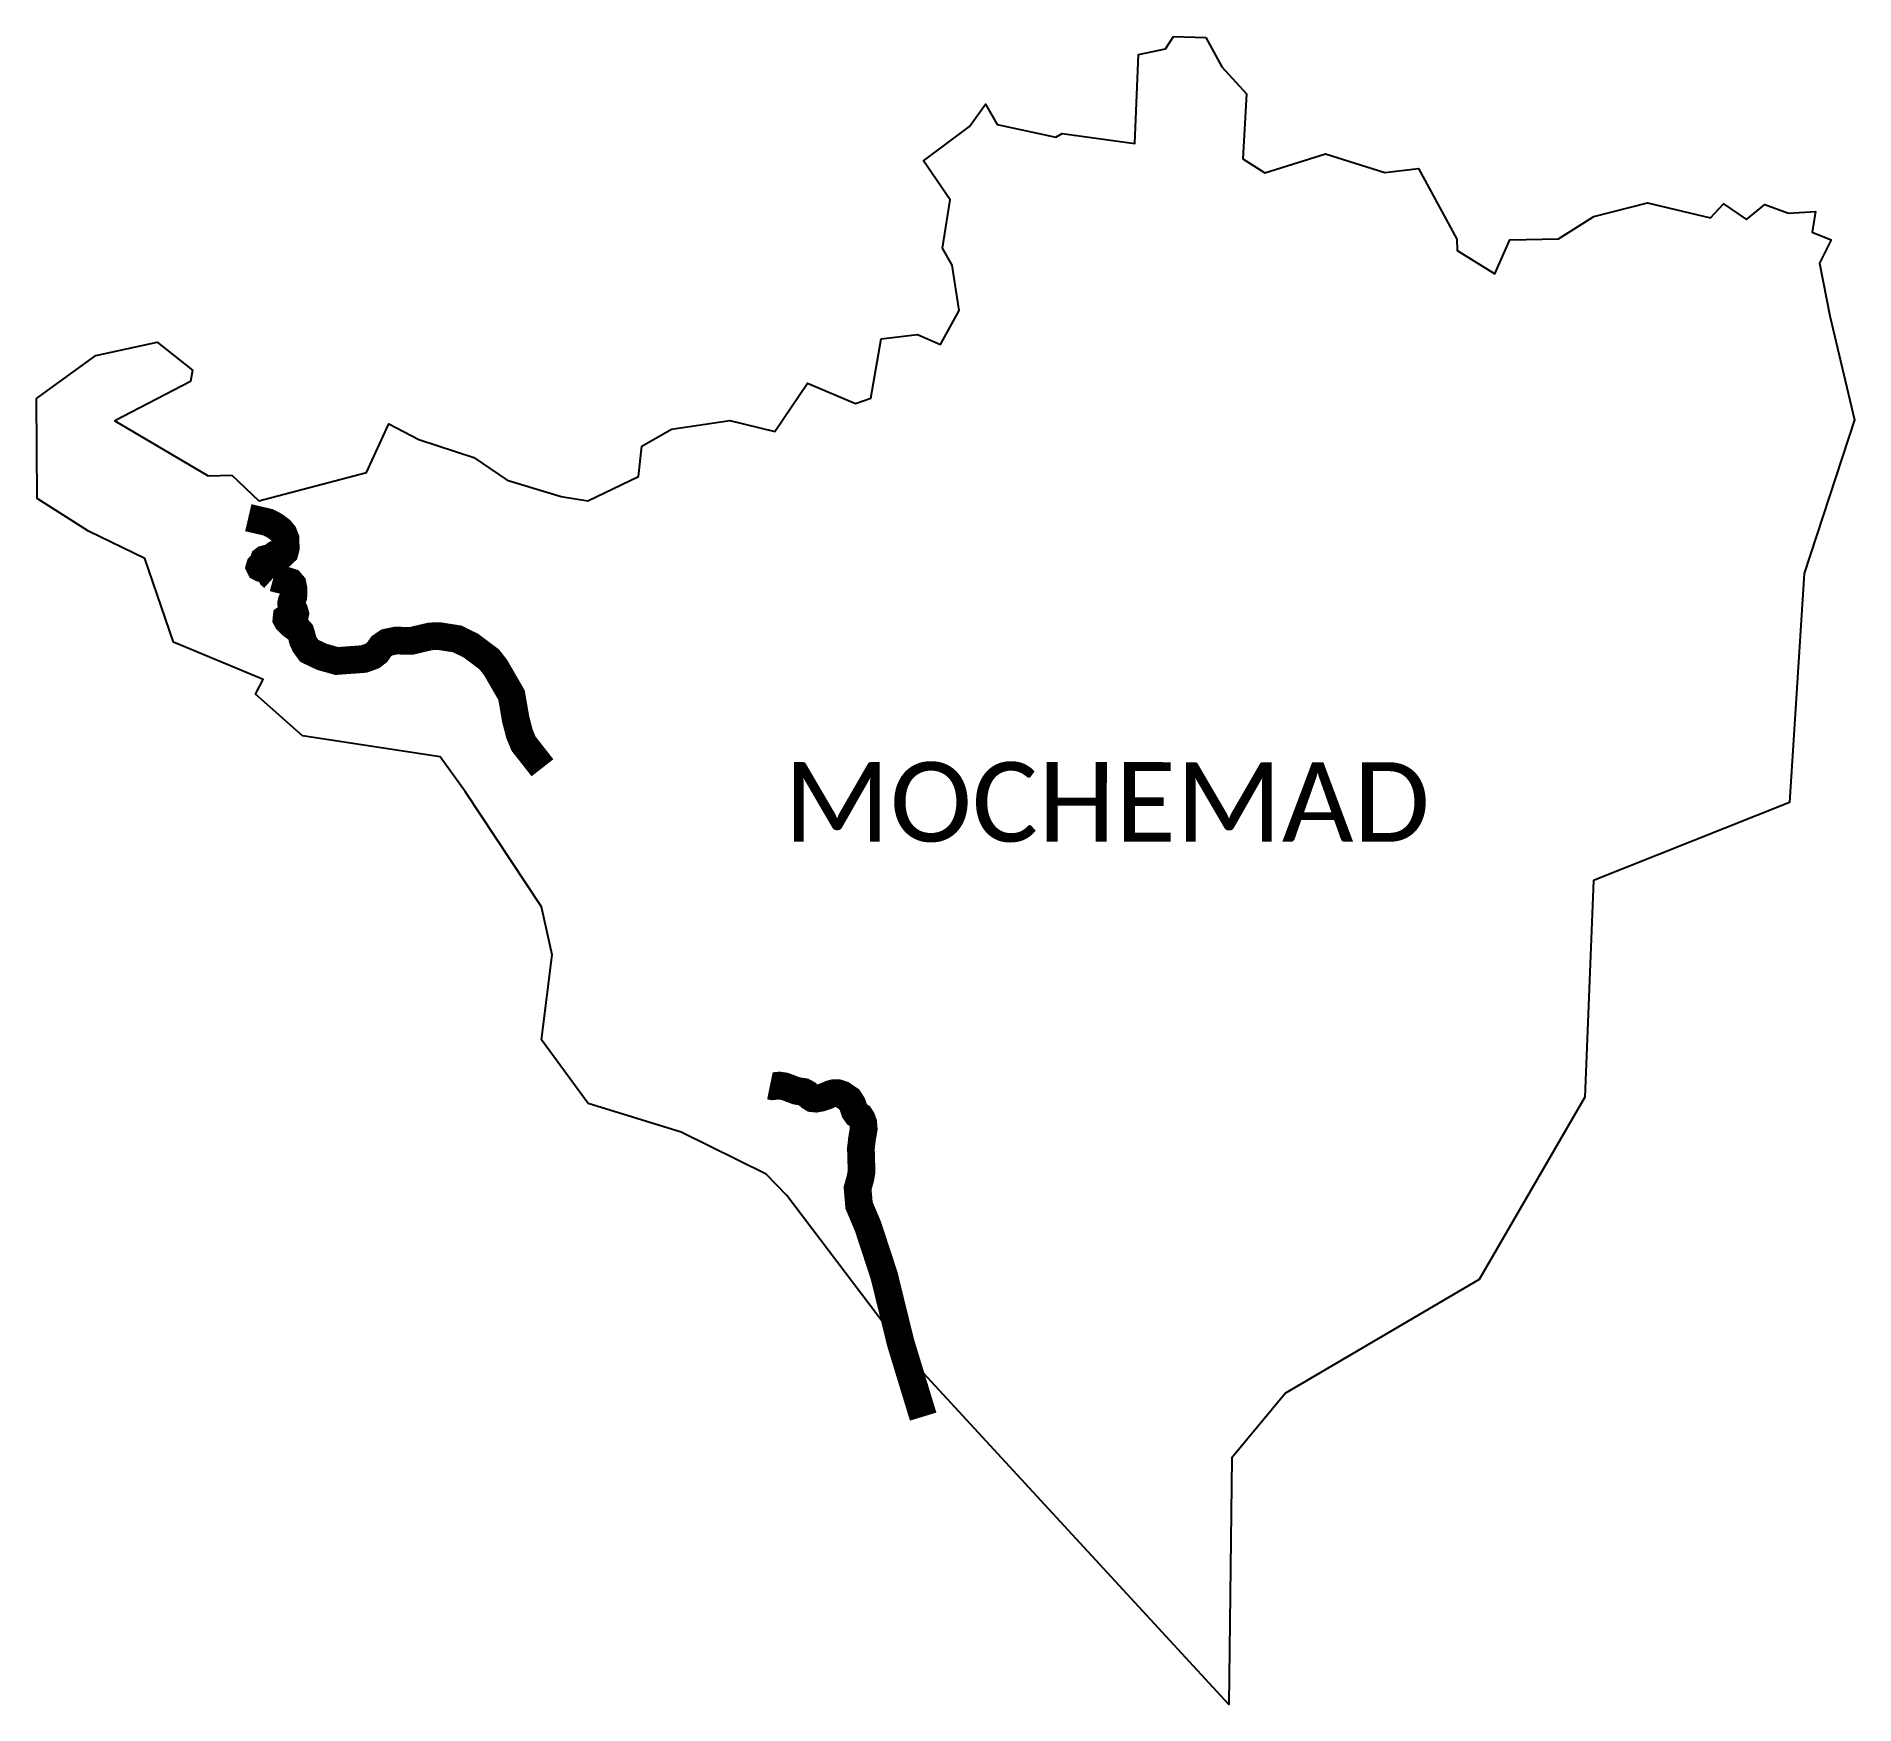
# Model space of a CAD drawing. Header units: metres. Extents: x 330680 to 359033, y 1746637 to 1931097.
# Drawn here: x 353962 to 357247, y 1746637 to 1749651 of the extents above; entities outside this region: 1.
import ezdxf

# ---------------------------------------------------------------- set-up
doc = ezdxf.new("R2010")
doc.units = ezdxf.units.M
for name, color, linetype in [('DITRICT NAME', 118, 'Continuous'), ('NATURALLY PROTECTED', 3, 'Continuous'), ('VILLAGE NAME', 250, 'Continuous')]:
    doc.layers.add(name, color=color, linetype=linetype)

msp = doc.modelspace()

# ---------------------------------------------------------------- linework, layer by layer
at = {"color": 3}
for points in [[(356074.7, 1749648.5), (356103.5, 1749595.7), (356148.2, 1749546.8), (356141.6, 1749429.3), (356181.1, 1749404.6), (356291.1, 1749438.5), (356397.8, 1749405), (356459.1, 1749412), (356528.3, 1749284.6), (356529, 1749264.3), (356597, 1749221.6), (356624.2, 1749283.2), (356712, 1749285.2), (356775.7, 1749325.4), (356872.7, 1749350.3), (356986.6, 1749323.2), (357010, 1749348.6), (357051.7, 1749320.2), (357084.8, 1749347), (357127.4, 1749331.4), (357176.1, 1749334.5), (357170.3, 1749297.4), (357204.7, 1749283.4), (357183.5, 1749241.2), (357201.8, 1749145.8), (357246.9, 1748957.9), (357155.6, 1748680.8), (357129.4, 1748266.7), (356775.2, 1748125.8), (356759.3, 1747734.8), (356568.8, 1747405.2), (356218.7, 1747200.2), (356121.9, 1747083.2), (356116.4, 1746637.3), (355543.5, 1747259.1), (355317.7, 1747556.8), (355280.4, 1747595.7), (355126.5, 1747671.3), (354958.8, 1747723.4), (354874.7, 1747838.2), (354893.9, 1747991.6), (354874.5, 1748078.7), (354736.6, 1748286.9), (354691.5, 1748349.1), (354442.5, 1748387.3), (354357.8, 1748462.8), (354371.3, 1748488.9), (354209.5, 1748556.4), (354157.5, 1748707.9), (354056, 1748757), (353963.3, 1748816), (353961.8, 1748996.4), (354069.1, 1749074.2), (354180, 1749098.7), (354244.1, 1749048), (354240.4, 1749027.1), (354103.8, 1748956.5), (354272.3, 1748857), (354315, 1748858.2), (354363.8, 1748812.1), (354558.3, 1748863), (354598.8, 1748950.7), (354653, 1748922.6), (354752.1, 1748890.1), (354812.7, 1748849.4), (354909.7, 1748819.9), (354958.2, 1748811.9), (355049.7, 1748856), (355055.6, 1748910.4), (355109.3, 1748941), (355214.7, 1748956.9), (355296.2, 1748937), (355355.3, 1749024.1), (355441.9, 1748987.5), (355469.5, 1748997.2), (355488, 1749104.3), (355553.6, 1749112.3), (355595.1, 1749094.4), (355629, 1749155.7), (355616.5, 1749237.4), (355598.8, 1749268.4), (355612.9, 1749355.4), (355564.8, 1749425.9), (355647.7, 1749488.3), (355676.8, 1749528.1), (355697.4, 1749491.7), (355803.8, 1749468.6), (355814.9, 1749475.5), (355946.7, 1749457), (355953, 1749617.8), (356001.9, 1749628.2), (356016, 1749650.8)], [(356016, 1749650.8), (356074.7, 1749648.5)]]:
    msp.add_lwpolyline(points, dxfattribs=at)
at = {"layer": 'NATURALLY PROTECTED', "color": 116, "true_color": 0x136734, "const_width": 50, "flags": 128}
for points in [[(354344.7, 1748781.3), (354380.4, 1748773), (354392.8, 1748766.6), (354402.9, 1748759), (354408.3, 1748752.5), (354411.8, 1748743.9), (354412.1, 1748736), (354412.5, 1748727.2), (354410.5, 1748719.4), (354407.3, 1748716.4), (354402.5, 1748716.1), (354397.1, 1748716.1), (354394, 1748715.2), (354391, 1748713), (354388, 1748709.7), (354385.5, 1748707), (354382.5, 1748705.8), (354378.6, 1748705.7), (354375.3, 1748706.6), (354374.2, 1748706.3), (354373, 1748705.4), (354372.2, 1748703.1), (354371.8, 1748698.9), (354370.5, 1748696.7), (354367.8, 1748695.2), (354366.1, 1748694.3), (354365.6, 1748693.8), (354365.3, 1748692.8), (354366, 1748691.4), (354368.8, 1748690), (354376.2, 1748688.4), (354380, 1748686.6), (354382.8, 1748683.2), (354386.7, 1748676.1), (354390.2, 1748672.9)], [(354390.2, 1748672.9), (354397.8, 1748670.8), (354413.6, 1748667.3), (354421.1, 1748664.8), (354424.9, 1748660.3), (354426.6, 1748651.4), (354426.1, 1748638.9), (354422.9, 1748629.7), (354422.2, 1748626.4), (354423, 1748621.1), (354426.6, 1748615.3), (354428.1, 1748612.8), (354429.5, 1748607.6), (354428.7, 1748603.8), (354425.6, 1748601.3), (354422.5, 1748600.9), (354417.8, 1748601.3), (354415.6, 1748601.5), (354413.9, 1748600.3), (354413.7, 1748598.3), (354415.2, 1748595.6), (354422, 1748588.5), (354428.9, 1748583.5), (354435.9, 1748578.5), (354439.3, 1748574.7), (354440.4, 1748571.3), (354443.1, 1748560.1), (354447.1, 1748551.6), (354454.9, 1748540.9), (354477.5, 1748530.1), (354504.5, 1748522.5), (354527.8, 1748524.2), (354539.4, 1748525), (354553.8, 1748526.1), (354569.2, 1748531.8), (354577.1, 1748537.8), (354585.1, 1748549.1), (354595.3, 1748556.1), (354611.1, 1748559.3), (354623.4, 1748559.2), (354639.6, 1748558.9), (354658.5, 1748563.4), (354670.2, 1748566.1)], [(354670.2, 1748566.1), (354674, 1748567), (354690.6, 1748567.3), (354722, 1748562.4), (354746.8, 1748550.3), (354765.2, 1748536.5), (354779.9, 1748525.5), (354791.3, 1748511), (354810.2, 1748478.3), (354820.3, 1748460.8), (354823.5, 1748442.5), (354827.9, 1748416.7), (354834.8, 1748390.6), (354842, 1748373.2), (354850.9, 1748361.9), (354866.1, 1748342.5), (354876.2, 1748329.6)], [(355287.1, 1747755.2), (355291.5, 1747754.3), (355304.4, 1747755.6), (355313.5, 1747754.2), (355335.3, 1747746), (355342.9, 1747744.8), (355348.2, 1747744), (355353.8, 1747741), (355359.1, 1747735.8), (355364.2, 1747732.6), (355370.4, 1747732), (355379, 1747733.5), (355388.5, 1747736.6), (355397, 1747740.4), (355401.8, 1747741.7), (355409.2, 1747742), (355418, 1747739.1), (355430.3, 1747730.8), (355436.2, 1747721.4), (355440.3, 1747709.2), (355444.1, 1747703.9), (355449.9, 1747700.1), (355453, 1747695.3), (355455.8, 1747687.6), (355456.6, 1747677.1), (355453.5, 1747659.5), (355451.5, 1747641.9), (355452.7, 1747600.5), (355450.9, 1747589.4), (355445.5, 1747569.9), (355448.2, 1747539.1), (355464.3, 1747501.1), (355493.4, 1747412.5), (355523.3, 1747290.9), (355564, 1747157.6)]]:
    msp.add_lwpolyline(points, dxfattribs=at)

# ---------------------------------------------------------------- texts
at = {"layer": 'DITRICT NAME', "insert": (330214.1, 1930543.7), "char_height": 4163.821, "attachment_point": 1, "rotation": 1.1028}
msp.add_mtext_dynamic_manual_height_columns('{\\fCalibri|b0|i0|c0|p34;RATNAGIRI}', width=3511.449, gutter_width=20819.1, heights=[0], dxfattribs=at)
at = {"layer": 'VILLAGE NAME', "insert": (355312.4, 1748340), "char_height": 143.7, "attachment_point": 1, "rotation": 359.9793}
msp.add_mtext_dynamic_manual_height_columns('{\\fCalibri|b0|i0|c0|p34;MOCHEMAD}', width=1418, gutter_width=718.5, heights=[0], dxfattribs=at)

doc.saveas('drawing.dxf')
